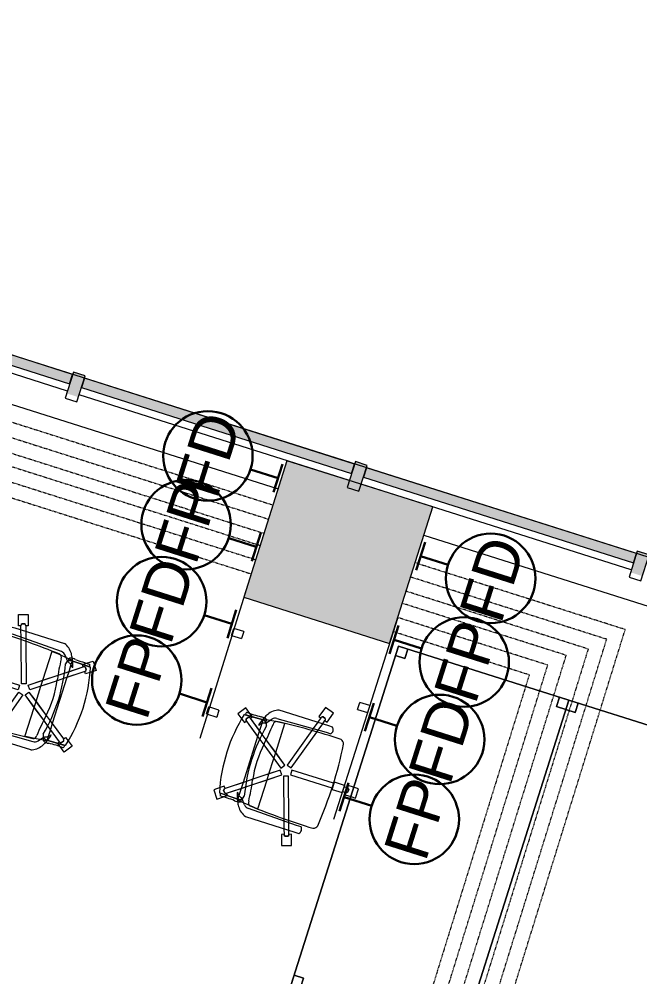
# Model space of a CAD drawing. Header units: inches. Extents: x 385 to 2249, y -1773 to -36.
# Drawn here: x 789.3 to 915.2, y -247.1 to -52.9 of the extents above; entities that cross this region are included whole.
import ezdxf

# ---------------------------------------------------------------- set-up
doc = ezdxf.new("R2010")
doc.units = ezdxf.units.IN
doc.header["$MEASUREMENT"] = 0
doc.linetypes.add('Dash 1_32_', pattern=[0.0625, 0.03125, -0.03125])
for name, color, linetype, lineweight in [('A-ANNO-NOTE', 131, 'Continuous', 30), ('A-COLS', 52, 'Continuous', 13), ('A-DETL', 90, 'Continuous', 9), ('A-DETL-THIN', 151, 'Continuous', 9), ('A-GLAZ-CURT', 52, 'Continuous', 13), ('A-GLAZ-CWMG', 51, 'Continuous', 13), ('A-WALL', 113, 'Continuous', 13), ('E-ELEC-FIXT', 91, 'Continuous', 9), ('I-FURN', 30, 'Continuous', 9)]:
    doc.layers.add(name, color=color, linetype=linetype, lineweight=lineweight)
doc.styles.add('Swis721 Lt BT', font='swissl.ttf', dxfattribs={"height": 9})

# ---------------------------------------------------------------- blocks, each defined once
blk = doc.blocks.new('System Panel - Glazed 2-5026264-Level 7 POWER _ SIGNAL')
at = {"layer": 'A-GLAZ-CURT', "lineweight": 9}
blk.add_hatch(color=7, dxfattribs=at).paths.add_polyline_path([(28.75, 0.25), (28.75, 2.25), (-28.75, 2.25), (-28.75, 0.25), (22.85, 0.25)], flags=0)
at = {"layer": 'A-GLAZ-CURT', "color": 8, "lineweight": 20}
for p, q in [((28.75, 2.25), (-28.75, 2.25)), ((-28.75, 2.25), (-28.75, 0.25)), ((28.75, 0.25), (28.75, 2.25)), ((-28.75, 0.25), (28.75, 0.25))]:
    blk.add_line(p, q, dxfattribs=at)
blk = doc.blocks.new('Rectangular Mullion - 2_5_ x 5_ rectangular-5019623-Level 7 POWER _ SIGNAL')
at = {"layer": 'A-GLAZ-CWMG', "lineweight": 9}
blk.add_hatch(color=7, dxfattribs=at).paths.add_polyline_path([(0, 1.76), (0, -2.75), (-2.5, -2.75), (-2.5, 1.76), (-1.23, 1.76)], flags=0)
at = {"layer": 'A-GLAZ-CWMG', "color": 8, "lineweight": 20}
for p, q in [((-2.5, 2.75), (0, 2.75)), ((-2.5, -2.75), (-2.5, 2.75)), ((0, 2.75), (0, -2.75)), ((0, -2.75), (-2.5, -2.75))]:
    blk.add_line(p, q, dxfattribs=at)
blk = doc.blocks.new('Walls 68 - Walls 3-5097730-Level 7 POWER _ SIGNAL')
at = {"layer": 'A-WALL', "lineweight": 9}
for p, q in [((59.48, -2633.56), (59.48, -2424.58)), ((53.49, -2591.3), (53.49, -2648.8)), ((53.49, -2651.3), (53.49, -2708.8)), ((59.48, -2870.67), (59.48, -2664.58)), ((53.49, -2711.3), (53.49, -2768.8))]:
    blk.add_line(p, q, dxfattribs=at)
blk = doc.blocks.new('Columns 68 - Columns 4-5528818-Level 7 POWER _ SIGNAL')
at = {"layer": 'A-COLS', "lineweight": 9}
blk.add_hatch(color=7, dxfattribs=at).paths.add_polyline_path([(1405.02, -852.75), (1413.99, -825.15), (1384.48, -815.57), (1375.52, -843.16), (1385.09, -846.27)], flags=0)
at = {"layer": 'A-COLS', "color": 8, "lineweight": 20}
for p, q in [((1384.48, -815.57), (1375.52, -843.16)), ((1413.99, -825.15), (1384.48, -815.57)), ((1405.02, -852.75), (1413.99, -825.15)), ((1375.52, -843.16), (1405.02, -852.75))]:
    blk.add_line(p, q, dxfattribs=at)
blk = doc.blocks.new('F-Haworth_Chair_X99-Seminar - X99 Advanced Seminar Chair-V110-Level 7 POWER _ SIGNAL')
at = {"layer": 'I-FURN'}
for p, q in [((-1, 15.13), (1, 15.13)), ((-1, 14.07), (-1, 15.13)), ((-1, 15.13), (1, 15.13)), ((-1, 14.07), (-1, 15.13)), ((-1, 12.88), (-1, 14.07)), ((-1, 12.88), (-1, 14.07)), ((1, 15.13), (1, 14.07)), ((1, 15.13), (1, 14.07)), ((1, 14.07), (1, 12.88)), ((1, 14.07), (1, 12.88)), ((-0.52, 12.88), (-1, 12.88)), ((-0.52, 12.88), (-1, 12.88)), ((-0.5, 9.91), (-0.5, 12.88)), ((-0.5, 9.91), (-0.5, 12.88)), ((0.26, 13.26), (-0.26, 13.26)), ((0.26, 13.26), (-0.26, 13.26)), ((-0.25, 13.25), (0.25, 13.25)), ((-0.25, 13.25), (0.25, 13.25)), ((0.5, 12.88), (0.5, 9.91)), ((0.5, 12.88), (0.5, 9.91)), ((1, 12.88), (0.52, 12.88)), ((1, 12.88), (0.52, 12.88)), ((-0.5, 1.08), (-0.5, 9.91)), ((-0.5, 1.08), (-0.5, 9.91)), ((0.5, 9.91), (0.5, 1.08)), ((0.5, 9.91), (0.5, 1.08)), ((-11.32, 5.48), (-11.3, 6.32)), ((-9.92, 6.36), (-9.92, 5.36)), ((9.92, 5.36), (9.92, 6.36)), ((11.3, 6.32), (11.32, 5.48)), ((-14.69, 3.72), (-14.08, 5.62)), ((-14.69, 3.72), (-14.08, 5.62)), ((-14.08, 5.62), (-11.94, 4.93)), ((-14.08, 5.62), (-11.94, 4.93)), ((-12.53, 4.34), (-12.69, 3.85)), ((-12.53, 4.34), (-12.69, 3.85)), ((-12.68, 3.86), (-12.52, 4.33)), ((-12.68, 3.86), (-12.52, 4.33)), ((-11.94, 4.93), (-12.09, 4.47)), ((-11.94, 4.93), (-12.09, 4.47)), ((-12.09, 4.45), (-11.32, 4.21)), ((-12.09, 4.45), (-11.32, 4.21)), ((-11.32, -5.06), (-11.32, 5.48)), ((-11.3, 4.2), (-9.86, 3.73)), ((-11.3, 4.2), (-9.86, 3.73)), ((-9.92, 5.36), (-9.57, -4.97)), ((9.57, -4.97), (9.92, 5.36)), ((9.86, 3.73), (11.32, 4.21)), ((9.86, 3.73), (11.32, 4.21)), ((11.32, 5.48), (11.32, -5.06)), ((11.32, 4.21), (12.09, 4.45)), ((11.32, 4.21), (12.09, 4.45)), ((11.94, 4.93), (14.08, 5.62)), ((11.94, 4.93), (14.08, 5.62)), ((12.09, 4.47), (11.94, 4.93)), ((12.09, 4.47), (11.94, 4.93)), ((12.52, 4.33), (12.68, 3.86)), ((12.52, 4.33), (12.68, 3.86)), ((12.69, 3.85), (12.53, 4.34)), ((12.69, 3.85), (12.53, 4.34)), ((14.08, 5.62), (14.69, 3.72)), ((14.08, 5.62), (14.69, 3.72)), ((-12.55, 3.03), (-14.69, 3.72)), ((-12.55, 3.03), (-14.69, 3.72)), ((-12.4, 3.49), (-12.55, 3.03)), ((-12.4, 3.49), (-12.55, 3.03)), ((-11.32, 3.15), (-12.4, 3.5)), ((-11.32, 3.15), (-12.4, 3.5)), ((-9.83, 2.67), (-11.32, 3.15)), ((-9.83, 2.67), (-11.32, 3.15)), ((-9.86, 3.73), (-9.38, 3.57)), ((-9.86, 3.73), (-9.38, 3.57)), ((-9.37, 2.52), (-9.83, 2.67)), ((-9.37, 2.52), (-9.83, 2.67)), ((-9.38, 3.57), (-0.87, 0.81)), ((-9.38, 3.57), (-0.87, 0.81)), ((-1.18, -0.14), (-9.37, 2.52)), ((-1.18, -0.14), (-9.37, 2.52)), ((0.87, 0.81), (9.38, 3.57)), ((0.87, 0.81), (9.38, 3.57)), ((9.37, 2.52), (1.18, -0.14)), ((9.37, 2.52), (1.18, -0.14)), ((9.83, 2.67), (9.37, 2.52)), ((9.83, 2.67), (9.37, 2.52)), ((9.38, 3.57), (9.86, 3.73)), ((9.38, 3.57), (9.86, 3.73)), ((11.32, 3.15), (9.83, 2.67)), ((11.32, 3.15), (9.83, 2.67)), ((12.4, 3.5), (11.32, 3.15)), ((12.4, 3.5), (11.32, 3.15)), ((12.55, 3.03), (12.4, 3.49)), ((12.55, 3.03), (12.4, 3.49)), ((14.69, 3.72), (12.55, 3.03)), ((14.69, 3.72), (12.55, 3.03)), ((-0.87, 0.81), (-1.18, -0.14)), ((-0.87, 0.81), (-1.18, -0.14)), ((0.5, 1.08), (-0.5, 1.08)), ((0.5, 1.08), (-0.5, 1.08)), ((1.18, -0.14), (0.87, 0.81)), ((1.18, -0.14), (0.87, 0.81)), ((-4.79, -5.75), (-1.04, -0.58)), ((-0.23, -1.17), (-3.68, -5.91)), ((-2.89, -3.12), (-1.04, -0.58)), ((-0.23, -1.17), (-1.65, -3.12)), ((-1.04, -0.58), (-0.23, -1.17)), ((-1.04, -0.58), (-0.23, -1.17)), ((0.23, -1.17), (1.04, -0.58)), ((0.23, -1.17), (1.04, -0.58)), ((1.65, -3.12), (0.23, -1.17)), ((3.68, -5.91), (0.23, -1.17)), ((1.04, -0.58), (2.89, -3.12)), ((1.04, -0.58), (4.79, -5.75)), ((-9.07, -3.12), (-2.89, -3.12)), ((-9.07, -3.2), (-9.07, -3.12)), ((-8.9, -4.8), (-9.07, -3.2)), ((-4.79, -5.75), (-2.89, -3.12)), ((-1.65, -3.12), (-3.68, -5.91)), ((-2.89, -3.12), (-1.65, -3.12)), ((-1.65, -3.12), (1.65, -3.12)), ((1.65, -3.12), (2.89, -3.12)), ((3.68, -5.91), (1.65, -3.12)), ((2.89, -3.12), (9.07, -3.12)), ((2.89, -3.12), (4.79, -5.75)), ((9.07, -3.2), (8.9, -4.8)), ((9.07, -3.12), (9.07, -3.2)), ((-8.88, -4.99), (-8.89, -4.91)), ((-8.75, -6.22), (-8.88, -4.99)), ((-5.57, -6.82), (-4.79, -5.75)), ((-5.57, -6.82), (-4.79, -5.75)), ((4.79, -5.75), (5.57, -6.82)), ((4.79, -5.75), (5.57, -6.82)), ((8.88, -4.99), (8.75, -6.22)), ((8.89, -4.91), (8.88, -4.99)), ((-9.13, -5.92), (-8.07, -6.77)), ((-8.68, -6.87), (-8.75, -6.22)), ((-8.62, -7.42), (-8.68, -6.87)), ((-8.6, -7.6), (-8.62, -7.43)), ((-8.61, -6.81), (-8.23, -6.95)), ((-8.49, -7.6), (-8.56, -7.6)), ((-8.42, -7.57), (-8.34, -11.37)), ((-8.34, -11.52), (-8.42, -7.57)), ((-7.65, -7.6), (-8.4, -7.6)), ((-8.03, -6.81), (-7.95, -6.87)), ((-7.97, -10.12), (-5.57, -6.82)), ((-7.97, -10.12), (-6.14, -7.6)), ((-6.14, -7.6), (-7.65, -7.6)), ((-4.47, -7.01), (-7.16, -10.71)), ((-4.9, -7.6), (-7.16, -10.71)), ((-6.14, -7.6), (-5.57, -6.82)), ((-4.9, -7.6), (-6.14, -7.6)), ((-4.47, -7.01), (-4.9, -7.6)), ((4.9, -7.6), (-4.9, -7.6)), ((-3.68, -5.91), (-4.47, -7.01)), ((-3.68, -5.91), (-4.47, -7.01)), ((4.47, -7.01), (3.68, -5.91)), ((4.47, -7.01), (3.68, -5.91)), ((4.9, -7.6), (4.49, -7.02)), ((7.16, -10.71), (4.49, -7.02)), ((6.14, -7.6), (4.9, -7.6)), ((7.16, -10.71), (4.9, -7.6)), ((5.57, -6.82), (6.14, -7.6)), ((5.57, -6.82), (7.97, -10.12)), ((7.65, -7.6), (6.14, -7.6)), ((6.14, -7.6), (7.97, -10.12)), ((8.4, -7.6), (7.65, -7.6)), ((7.95, -6.87), (8.07, -6.77)), ((8.07, -6.77), (9.13, -5.92)), ((8.23, -6.95), (8.61, -6.81)), ((8.34, -11.37), (8.42, -7.57)), ((8.42, -7.57), (8.34, -11.52)), ((8.56, -7.6), (8.49, -7.6)), ((8.62, -7.43), (8.6, -7.6)), ((8.68, -6.91), (8.62, -7.42)), ((8.75, -6.22), (8.68, -6.87)), ((-7.18, -7.99), (-7.21, -8.13)), ((7.21, -8.13), (7.18, -7.99)), ((-9.7, -11.65), (-8.88, -10.52)), ((-9.7, -11.65), (-8.88, -10.52)), ((-8.08, -12.82), (-9.7, -11.65)), ((-8.08, -12.82), (-9.7, -11.65)), ((-8.88, -10.52), (-8.38, -9.83)), ((-8.88, -10.52), (-8.38, -9.83)), ((-8.38, -9.83), (-7.99, -10.11)), ((-8.38, -9.83), (-7.99, -10.11)), ((-8, -10.58), (-7.59, -10.88)), ((-8, -10.58), (-7.59, -10.88)), ((-7.59, -10.87), (-7.99, -10.57)), ((-7.59, -10.87), (-7.99, -10.57)), ((-6.76, -11), (-7.29, -11.74)), ((-6.76, -11), (-7.29, -11.74)), ((-7.15, -10.72), (-6.76, -11)), ((-7.15, -10.72), (-6.76, -11)), ((6.76, -11), (7.15, -10.72)), ((6.76, -11), (7.15, -10.72)), ((7.29, -11.74), (6.76, -11)), ((7.29, -11.74), (6.76, -11)), ((7.99, -10.57), (7.59, -10.87)), ((7.99, -10.57), (7.59, -10.87)), ((7.59, -10.88), (8, -10.58)), ((7.59, -10.88), (8, -10.58)), ((7.99, -10.11), (8.38, -9.83)), ((7.99, -10.11), (8.38, -9.83)), ((9.7, -11.65), (8.08, -12.82)), ((9.7, -11.65), (8.08, -12.82)), ((8.38, -9.83), (8.88, -10.52)), ((8.38, -9.83), (8.88, -10.52)), ((8.88, -10.52), (9.7, -11.65)), ((8.88, -10.52), (9.7, -11.65)), ((-7.29, -11.74), (-8.08, -12.82)), ((-7.29, -11.74), (-8.08, -12.82)), ((8.08, -12.82), (7.29, -11.74)), ((8.08, -12.82), (7.29, -11.74))]:
    blk.add_line(p, q, dxfattribs=at)
for centre, radius, start, end in [((-0.11, 12.88), 0.407, 111.1651, 180.8349), ((-0.11, 12.88), 0.407, 111.1651, 180.8349), ((-0.09, 12.88), 0.406, 112.6199, 180), ((-0.09, 12.88), 0.406, 166.524, 180), ((-0.09, 12.88), 0.406, 126.0959, 166.524), ((-0.09, 12.88), 0.406, 112.6199, 126.0959), ((0.09, 12.88), 0.406, 53.9041, 67.3801), ((0.09, 12.88), 0.406, 0, 67.3801), ((0.11, 12.88), 0.407, 359.1651, 68.8349), ((0.11, 12.88), 0.407, 359.1651, 68.8349), ((0.09, 12.88), 0.406, 33.3586, 53.9041), ((0.09, 12.88), 0.406, 26.9521, 33.3586), ((0.09, 12.88), 0.406, 0.8021, 26.9521), ((0.09, 12.88), 0.406, 0, 0.8021), ((0, -75.01), 84.96, 84.1475, 95.8525), ((-8.21, 8.28), 1.31, 110.0433, 159.9567), ((144.06, 7.32), 153.52, 179.4749, 184.5213), ((8.21, 8.28), 1.31, 20.0433, 69.9567), ((-144.06, 7.32), 153.52, 355.4787, 0.5251), ((-10.58, 5.68), 0.956, 45.8901, 138.1099), ((10.58, 5.68), 0.956, 41.8901, 134.1099), ((-12.22, 4.09), 0.407, 71.1651, 140.8349), ((-12.22, 4.09), 0.407, 71.1651, 140.8349), ((-12.22, 4.07), 0.406, 85.476, 139.3801), ((-12.22, 4.07), 0.406, 72, 139.3801), ((-12.22, 4.07), 0.406, 72, 85.476), ((12.22, 4.09), 0.407, 39.1651, 108.8349), ((12.22, 4.09), 0.407, 39.1651, 108.8349), ((12.22, 4.07), 0.406, 81.0479, 108), ((12.22, 4.07), 0.406, 40.6199, 108), ((12.22, 4.07), 0.406, 40.6199, 81.0479), ((-12.28, 3.88), 0.407, 183.1651, 252.8349), ((-12.28, 3.88), 0.407, 183.1651, 252.8349), ((-12.27, 3.89), 0.406, 184.6199, 198.0959), ((-12.27, 3.89), 0.406, 184.6199, 252), ((-12.27, 3.89), 0.406, 198.0959, 238.524), ((-12.27, 3.89), 0.406, 238.524, 252), ((12.27, 3.89), 0.406, 288, 355.3801), ((12.28, 3.88), 0.407, 287.1651, 356.8349), ((12.28, 3.88), 0.407, 287.1651, 356.8349), ((12.27, 3.89), 0.406, 288, 341.9041), ((12.27, 3.89), 0.406, 341.9041, 355.3801), ((-7.87, -3.92), 3.63, 198.1789, 238.0478), ((-8.18, -4.9), 1.39, 182.8013, 227.1078), ((-8.24, -4.59), 0.763, 194.2338, 275.7662), ((-11.32, -48.08), 42.84, 79.9767, 85.7699), ((11.32, -48.08), 42.84, 94.2301, 100.0233), ((8.24, -4.59), 0.763, 264.2338, 345.7662), ((8.18, -4.9), 1.39, 312.8922, 357.1987), ((7.87, -3.92), 3.63, 301.9522, 341.8211), ((-4.71, 1.15), 9.61, 238.0478, 243.9964), ((-5.2, -7.86), 3.74, 170.0936, 184.0143), ((-4.71, 1.15), 9.61, 243.9964, 246.4906), ((-8.28, -7.33), 0.613, 122.5427, 170.0936), ((-4.71, 1.15), 9.61, 246.6393, 247.073), ((-7.37, -7.55), 1.05, 95.9554, 181.1786), ((-7.37, -7.55), 1.05, 145.2002, 181.1786), ((-4.71, 1.15), 9.61, 247.2631, 254.9334), ((-6.55, -6.76), 1.38, 185.0878, 212.4248), ((-6.55, -6.76), 1.38, 214.0187, 242.9497), ((0, 26.49), 33.83, 257.2285, 282.7715), ((0, 15.97), 22.19, 259.9767, 280.0233), ((6.55, -6.76), 1.38, 297.0503, 325.9813), ((4.71, 1.15), 9.61, 285.0666, 292.7369), ((7.37, -7.55), 1.05, 358.8214, 84.0446), ((6.55, -6.76), 1.38, 327.5752, 354.9122), ((7.37, -7.55), 1.05, 358.8214, 34.7998), ((4.71, 1.15), 9.61, 292.927, 293.3607), ((4.71, 1.15), 9.61, 293.5094, 296.0036), ((8.28, -7.33), 0.613, 9.9064, 57.4573), ((5.2, -7.86), 3.74, 355.9857, 9.9064), ((4.71, 1.15), 9.61, 296.0036, 301.9522), ((-36.06, -10.03), 27.2, 357.4882, 4.0143), ((36.06, -10.03), 27.2, 175.9857, 182.5118), ((0, 20.73), 33.17, 254.4478, 255.4234), ((0, 20.29), 32.89, 255.304, 284.6925), ((-7.66, -10.36), 0.407, 143.1651, 212.8349), ((-7.66, -10.36), 0.407, 143.1651, 212.8349), ((-7.64, -10.36), 0.406, 144, 211.3801), ((-7.64, -10.36), 0.406, 144, 211.3801), ((-7.49, -10.47), 0.406, 256.6199, 324), ((-7.48, -10.49), 0.407, 255.1651, 324.8349), ((-7.49, -10.47), 0.406, 256.6199, 297.0479), ((-7.48, -10.49), 0.407, 255.1651, 296.967), ((-7.49, -10.47), 0.406, 297.0479, 321.3956), ((-7.48, -10.49), 0.407, 296.967, 324.8349), ((-7.49, -10.47), 0.406, 321.3956, 324), ((7.48, -10.49), 0.407, 215.1651, 284.8349), ((7.48, -10.49), 0.407, 215.1651, 284.8349), ((7.49, -10.47), 0.406, 216, 256.4281), ((7.49, -10.47), 0.406, 216, 283.3801), ((7.49, -10.47), 0.406, 256.4281, 283.3801), ((7.64, -10.36), 0.406, 328.6199, 36), ((7.64, -10.36), 0.406, 328.6199, 36), ((7.66, -10.36), 0.407, 327.1651, 36.8349), ((7.66, -10.36), 0.407, 327.1651, 36.8349), ((0, 20.73), 33.17, 284.5766, 285.5522)]:
    blk.add_arc(centre, radius, start, end, dxfattribs=at)
blk = doc.blocks.new('Rectangular Table - Rectangular Table-V102-Level 7 POWER _ SIGNAL')
at = {"layer": 'I-FURN'}
for p, q in [((-34, 18.13), (-36, 18.13)), ((-36, 18.13), (-36, 16.13)), ((-36, 16.13), (-36, 18.13)), ((-36, 18.13), (-34, 18.13)), ((36, 18.13), (-36, 18.13)), ((-36, 18.13), (-36, -18.13)), ((-36, -18.13), (-36, 18.13)), ((-36, 18.13), (36, 18.13)), ((-34, 16.13), (-34, 18.13)), ((-34, 18.13), (-34, 16.13)), ((34, 18.13), (34, 16.13)), ((36, 18.13), (34, 18.13)), ((34, 18.13), (36, 18.13)), ((34, 16.13), (34, 18.13)), ((36, 16.13), (36, 18.13)), ((36, 18.13), (36, 16.13)), ((36, -18.13), (36, 18.13)), ((36, 18.13), (36, -18.13)), ((-36, 16.13), (-34, 16.13)), ((-34, 16.13), (-36, 16.13)), ((34, 16.13), (36, 16.13)), ((36, 16.13), (34, 16.13)), ((-34, -16.13), (-36, -16.13)), ((-36, -16.13), (-36, -18.13)), ((-36, -18.13), (-36, -16.13)), ((-36, -16.13), (-34, -16.13)), ((-34, -18.13), (-34, -16.13)), ((-34, -16.13), (-34, -18.13)), ((36, -16.13), (34, -16.13)), ((34, -16.13), (34, -18.13)), ((34, -18.13), (34, -16.13)), ((34, -16.13), (36, -16.13)), ((36, -18.13), (36, -16.13)), ((36, -16.13), (36, -18.13)), ((-36, -18.13), (-34, -18.13)), ((-34, -18.13), (-36, -18.13)), ((-36, -18.13), (36, -18.13)), ((36, -18.13), (-36, -18.13)), ((34, -18.13), (36, -18.13)), ((36, -18.13), (34, -18.13))]:
    blk.add_line(p, q, dxfattribs=at)
blk = doc.blocks.new('F-Haworth_Chair_X99-Seminar - X99 Advanced Seminar Chair-V115-Level 7 POWER _ SIGNAL')
at = {"layer": 'I-FURN'}
for p, q in [((-8.08, 12.82), (-9.7, 11.65)), ((-8.08, 12.82), (-9.7, 11.65)), ((-7.29, 11.74), (-8.08, 12.82)), ((-7.29, 11.74), (-8.08, 12.82)), ((-6.76, 11), (-7.29, 11.74)), ((-6.76, 11), (-7.29, 11.74)), ((7.29, 11.74), (6.76, 11)), ((7.29, 11.74), (6.76, 11)), ((8.08, 12.82), (7.29, 11.74)), ((8.08, 12.82), (7.29, 11.74)), ((9.7, 11.65), (8.08, 12.82)), ((9.7, 11.65), (8.08, 12.82)), ((-9.7, 11.65), (-8.88, 10.52)), ((-9.7, 11.65), (-8.88, 10.52)), ((-8.88, 10.52), (-8.38, 9.83)), ((-8.88, 10.52), (-8.38, 9.83)), ((-8.34, 11.52), (-8.42, 7.57)), ((-8.42, 7.57), (-8.34, 11.37)), ((-8.38, 9.83), (-7.99, 10.11)), ((-8.38, 9.83), (-7.99, 10.11)), ((-8, 10.58), (-7.59, 10.88)), ((-8, 10.58), (-7.59, 10.88)), ((-7.59, 10.87), (-7.99, 10.57)), ((-7.59, 10.87), (-7.99, 10.57)), ((-7.97, 10.12), (-6.14, 7.6)), ((-7.97, 10.12), (-5.57, 6.82)), ((-4.9, 7.6), (-7.16, 10.71)), ((-4.47, 7.01), (-7.16, 10.71)), ((-7.15, 10.72), (-6.76, 11)), ((-7.15, 10.72), (-6.76, 11)), ((6.65, 10), (4.47, 7.01)), ((6.65, 10), (4.9, 7.6)), ((5.57, 6.82), (7.97, 10.12)), ((6.14, 7.6), (7.97, 10.12)), ((7.16, 10.71), (6.67, 10.03)), ((7.16, 10.71), (6.67, 10.03)), ((6.76, 11), (7.15, 10.72)), ((6.76, 11), (7.15, 10.72)), ((7.59, 10.88), (8, 10.58)), ((7.59, 10.88), (8, 10.58)), ((7.99, 10.57), (7.59, 10.87)), ((7.99, 10.57), (7.59, 10.87)), ((7.99, 10.11), (8.38, 9.83)), ((7.99, 10.11), (8.38, 9.83)), ((8.42, 7.57), (8.34, 11.52)), ((8.34, 11.37), (8.42, 7.57)), ((8.38, 9.83), (8.88, 10.52)), ((8.38, 9.83), (8.88, 10.52)), ((8.88, 10.52), (9.7, 11.65)), ((8.88, 10.52), (9.7, 11.65)), ((-7.18, 7.99), (-7.21, 8.13)), ((7.21, 8.13), (7.18, 7.99)), ((-9.13, 5.92), (-8.07, 6.77)), ((-8.75, 6.22), (-8.88, 4.99)), ((-8.68, 6.87), (-8.75, 6.22)), ((-8.62, 7.42), (-8.68, 6.91)), ((-8.6, 7.6), (-8.62, 7.43)), ((-8.61, 6.81), (-8.23, 6.95)), ((-8.49, 7.6), (-8.56, 7.6)), ((-7.65, 7.6), (-8.4, 7.6)), ((-8.07, 6.77), (-7.95, 6.87)), ((-6.14, 7.6), (-7.65, 7.6)), ((-4.9, 7.6), (-6.14, 7.6)), ((-6.14, 7.6), (-5.57, 6.82)), ((-5.57, 6.82), (-4.79, 5.75)), ((-5.57, 6.82), (-4.79, 5.75)), ((4.9, 7.6), (-4.9, 7.6)), ((-4.47, 7.01), (-4.9, 7.6)), ((-3.68, 5.91), (-4.47, 7.01)), ((-3.68, 5.91), (-4.47, 7.01)), ((-1.65, 3.12), (-3.68, 5.91)), ((-0.23, 1.17), (-3.68, 5.91)), ((3.68, 5.91), (0.23, 1.17)), ((3.68, 5.91), (1.65, 3.12)), ((4.47, 7.01), (3.68, 5.91)), ((4.47, 7.01), (3.68, 5.91)), ((4.9, 7.6), (4.47, 7.01)), ((4.79, 5.75), (5.57, 6.82)), ((4.79, 5.75), (5.57, 6.82)), ((6.14, 7.6), (4.9, 7.6)), ((5.57, 6.82), (6.14, 7.6)), ((7.65, 7.6), (6.14, 7.6)), ((8.4, 7.6), (7.65, 7.6)), ((7.95, 6.87), (8.03, 6.81)), ((8.07, 6.77), (9.13, 5.92)), ((8.23, 6.95), (8.61, 6.81)), ((8.56, 7.6), (8.49, 7.6)), ((8.62, 7.43), (8.6, 7.6)), ((8.68, 6.87), (8.62, 7.42)), ((8.75, 6.22), (8.68, 6.87)), ((8.88, 4.99), (8.75, 6.22)), ((-11.32, 5.06), (-11.32, -5.48)), ((-9.92, -5.36), (-9.57, 4.97)), ((-8.9, 4.8), (-9.07, 3.2)), ((-8.88, 4.99), (-8.89, 4.91)), ((-4.79, 5.75), (-2.89, 3.12)), ((-4.79, 5.75), (-1.04, 0.58)), ((1.04, 0.58), (4.79, 5.75)), ((2.89, 3.12), (4.79, 5.75)), ((8.89, 4.91), (8.88, 4.99)), ((9.07, 3.2), (8.9, 4.8)), ((9.57, 4.97), (9.92, -5.36)), ((11.32, -5.48), (11.32, 5.06)), ((-9.07, 3.2), (-9.07, 3.12)), ((-9.07, 3.12), (-2.89, 3.12)), ((-2.89, 3.12), (-1.65, 3.12)), ((-2.89, 3.12), (-1.04, 0.58)), ((-1.65, 3.12), (1.65, 3.12)), ((-0.23, 1.17), (-1.65, 3.12)), ((1.65, 3.12), (0.23, 1.17)), ((1.04, 0.58), (2.89, 3.12)), ((1.65, 3.12), (2.89, 3.12)), ((2.89, 3.12), (9.07, 3.12)), ((9.07, 3.12), (9.07, 3.2)), ((-1.18, 0.14), (-9.37, -2.52)), ((-1.18, 0.14), (-9.37, -2.52)), ((-0.87, -0.81), (-1.18, 0.14)), ((-0.87, -0.81), (-1.18, 0.14)), ((-1.04, 0.58), (-0.23, 1.17)), ((-1.04, 0.58), (-0.23, 1.17)), ((0.23, 1.17), (1.04, 0.58)), ((0.23, 1.17), (1.04, 0.58)), ((1.18, 0.14), (0.87, -0.81)), ((1.18, 0.14), (0.87, -0.81)), ((9.37, -2.52), (1.18, 0.14)), ((9.37, -2.52), (1.18, 0.14)), ((-9.38, -3.57), (-0.87, -0.81)), ((-9.38, -3.57), (-0.87, -0.81)), ((-0.5, -1.08), (-0.5, -9.91)), ((0.5, -1.08), (-0.5, -1.08)), ((-0.5, -1.08), (-0.5, -9.91)), ((0.5, -1.08), (-0.5, -1.08)), ((0.5, -9.91), (0.5, -1.08)), ((0.5, -9.91), (0.5, -1.08)), ((0.87, -0.81), (9.38, -3.57)), ((0.87, -0.81), (9.38, -3.57)), ((-12.55, -3.03), (-14.69, -3.72)), ((-12.55, -3.03), (-14.69, -3.72)), ((-14.69, -3.72), (-14.08, -5.62)), ((-14.69, -3.72), (-14.08, -5.62)), ((-12.53, -4.34), (-12.69, -3.85)), ((-12.53, -4.34), (-12.69, -3.85)), ((-12.68, -3.86), (-12.52, -4.33)), ((-12.68, -3.86), (-12.52, -4.33)), ((-12.4, -3.49), (-12.55, -3.03)), ((-12.4, -3.49), (-12.55, -3.03)), ((-11.32, -3.15), (-12.4, -3.5)), ((-11.32, -3.15), (-12.4, -3.5)), ((-9.83, -2.67), (-11.32, -3.15)), ((-9.83, -2.67), (-11.32, -3.15)), ((-11.32, -4.21), (-9.86, -3.73)), ((-11.32, -4.21), (-9.86, -3.73)), ((-9.86, -3.73), (-9.38, -3.57)), ((-9.86, -3.73), (-9.38, -3.57)), ((-9.37, -2.52), (-9.83, -2.67)), ((-9.37, -2.52), (-9.83, -2.67)), ((9.83, -2.67), (9.37, -2.52)), ((9.83, -2.67), (9.37, -2.52)), ((9.38, -3.57), (9.86, -3.73)), ((9.38, -3.57), (9.86, -3.73)), ((11.32, -3.15), (9.83, -2.67)), ((11.32, -3.15), (9.83, -2.67)), ((9.86, -3.73), (11.32, -4.21)), ((9.86, -3.73), (11.32, -4.21)), ((12.4, -3.5), (11.32, -3.15)), ((12.4, -3.5), (11.32, -3.15)), ((12.55, -3.03), (12.4, -3.49)), ((12.55, -3.03), (12.4, -3.49)), ((12.52, -4.33), (12.68, -3.86)), ((12.52, -4.33), (12.68, -3.86)), ((12.69, -3.85), (12.53, -4.34)), ((12.69, -3.85), (12.53, -4.34)), ((14.69, -3.72), (12.55, -3.03)), ((14.69, -3.72), (12.55, -3.03)), ((14.08, -5.62), (14.69, -3.72)), ((14.08, -5.62), (14.69, -3.72)), ((-14.08, -5.62), (-11.94, -4.93)), ((-14.08, -5.62), (-11.94, -4.93)), ((-12.09, -4.45), (-11.32, -4.21)), ((-12.09, -4.45), (-11.32, -4.21)), ((-11.94, -4.93), (-12.09, -4.47)), ((-11.94, -4.93), (-12.09, -4.47)), ((-11.32, -5.48), (-11.3, -6.32)), ((-9.92, -6.36), (-9.92, -5.36)), ((9.92, -5.36), (9.92, -6.36)), ((11.3, -6.32), (11.32, -5.48)), ((11.32, -4.21), (12.09, -4.45)), ((11.32, -4.21), (12.09, -4.45)), ((12.09, -4.47), (11.94, -4.93)), ((12.09, -4.47), (11.94, -4.93)), ((11.94, -4.93), (14.08, -5.62)), ((11.94, -4.93), (14.08, -5.62)), ((-0.5, -9.91), (-0.5, -10.06)), ((-0.5, -9.91), (-0.5, -10.06)), ((0.5, -10.06), (0.5, -9.91)), ((0.5, -10.06), (0.5, -9.91)), ((-0.52, -12.88), (-1, -12.88)), ((-1, -12.88), (-1, -14.07)), ((-0.52, -12.88), (-1, -12.88)), ((-1, -12.88), (-1, -14.07)), ((-0.5, -12.19), (-0.5, -12.88)), ((-0.5, -12.19), (-0.5, -12.88)), ((0.26, -13.26), (-0.26, -13.26)), ((0.26, -13.26), (-0.26, -13.26)), ((-0.25, -13.25), (0.25, -13.25)), ((-0.25, -13.25), (0.25, -13.25)), ((0.5, -12.88), (0.5, -12.19)), ((0.5, -12.88), (0.5, -12.19)), ((1, -12.88), (0.52, -12.88)), ((1, -12.88), (0.52, -12.88)), ((1, -14.07), (1, -12.88)), ((1, -14.07), (1, -12.88)), ((-1, -14.07), (-1, -15.13)), ((-1, -14.07), (-1, -15.13)), ((-1, -15.13), (1, -15.13)), ((-1, -15.13), (1, -15.13)), ((1, -15.13), (1, -14.07)), ((1, -15.13), (1, -14.07))]:
    blk.add_line(p, q, dxfattribs=at)
for centre, radius, start, end in [((0, -20.29), 32.89, 75.3075, 104.696), ((-36.06, 10.03), 27.2, 355.9857, 2.5118), ((0, -20.73), 33.17, 104.5766, 105.5522), ((-7.66, 10.36), 0.407, 147.1651, 216.8349), ((-7.66, 10.36), 0.407, 147.1651, 216.8349), ((-7.64, 10.36), 0.406, 148.6199, 216), ((-7.64, 10.36), 0.406, 148.6199, 216), ((-7.48, 10.49), 0.407, 35.1651, 104.8349), ((-7.48, 10.49), 0.407, 35.1651, 104.8349), ((-7.49, 10.47), 0.406, 36, 103.3801), ((-7.49, 10.47), 0.406, 36, 103.3801), ((7.48, 10.49), 0.407, 75.1651, 144.8349), ((7.48, 10.49), 0.407, 130.9009, 144.8349), ((7.49, 10.47), 0.406, 76.6199, 144), ((7.49, 10.47), 0.406, 117.0479, 144), ((7.48, 10.49), 0.407, 75.1651, 130.9009), ((7.49, 10.47), 0.406, 76.6199, 117.0479), ((7.64, 10.36), 0.406, 324, 31.3801), ((7.64, 10.36), 0.406, 324, 15.007), ((7.66, 10.36), 0.407, 323.1651, 32.8349), ((7.66, 10.36), 0.407, 323.1651, 32.8349), ((7.64, 10.36), 0.406, 17.9041, 31.3801), ((7.64, 10.36), 0.406, 15.007, 17.9041), ((0, -20.73), 33.17, 74.4478, 75.4234), ((36.06, 10.03), 27.2, 177.4882, 184.0143), ((-5.2, 7.86), 3.74, 175.9857, 189.9064), ((-4.71, -1.15), 9.61, 105.0666, 112.7369), ((-6.55, 6.76), 1.38, 117.0503, 145.9813), ((6.55, 6.76), 1.38, 34.0187, 62.9497), ((4.71, -1.15), 9.61, 67.2631, 74.9334), ((5.2, 7.86), 3.74, 350.0936, 4.0143), ((-7.87, 3.92), 3.63, 121.9522, 161.8211), ((-4.71, -1.15), 9.61, 116.0036, 121.9522), ((-8.18, 4.9), 1.39, 132.8922, 177.1987), ((-4.71, -1.15), 9.61, 113.5094, 116.0036), ((-8.28, 7.33), 0.613, 189.9064, 237.4573), ((-4.71, -1.15), 9.61, 112.927, 113.3607), ((-7.37, 7.55), 1.05, 178.8214, 214.7998), ((-7.37, 7.55), 1.05, 178.8214, 264.0446), ((-11.32, 48.08), 42.84, 274.2301, 280.0233), ((-6.55, 6.76), 1.38, 147.5752, 174.9122), ((0, -26.49), 33.83, 77.2285, 102.7715), ((0, -15.97), 22.19, 79.9767, 100.0233), ((11.32, 48.08), 42.84, 259.9767, 265.7699), ((7.37, 7.55), 1.05, 275.9554, 1.1786), ((6.55, 6.76), 1.38, 5.0878, 32.4248), ((7.37, 7.55), 1.05, 325.2002, 1.1786), ((4.71, -1.15), 9.61, 66.6393, 67.073), ((4.71, -1.15), 9.61, 63.9964, 66.4906), ((8.28, 7.33), 0.613, 302.5427, 350.0936), ((4.71, -1.15), 9.61, 58.0478, 63.9964), ((8.18, 4.9), 1.39, 2.8013, 47.1078), ((7.87, 3.92), 3.63, 18.1789, 58.0478), ((144.06, -7.32), 153.52, 175.4787, 180.5251), ((-8.24, 4.59), 0.763, 84.2338, 165.7662), ((8.24, 4.59), 0.763, 14.2338, 95.7662), ((-144.06, -7.32), 153.52, 359.4749, 4.5213), ((-12.28, -3.88), 0.407, 107.1651, 176.8349), ((-12.28, -3.88), 0.407, 107.1651, 176.8349), ((-12.27, -3.89), 0.406, 108, 175.3801), ((-12.27, -3.89), 0.406, 161.9041, 175.3801), ((-12.27, -3.89), 0.406, 121.476, 161.9041), ((-12.27, -3.89), 0.406, 108, 121.476), ((12.28, -3.88), 0.407, 3.1651, 72.8349), ((12.28, -3.88), 0.407, 3.1651, 72.8349), ((12.27, -3.89), 0.406, 45.0479, 72), ((12.27, -3.89), 0.406, 4.6199, 72), ((12.27, -3.89), 0.406, 7.9738, 45.0479), ((12.27, -3.89), 0.406, 4.6199, 7.9738), ((-12.22, -4.09), 0.407, 219.1651, 288.8349), ((-12.22, -4.09), 0.407, 219.1651, 288.8349), ((-12.22, -4.07), 0.406, 220.6199, 274.524), ((-12.22, -4.07), 0.406, 220.6199, 288), ((-12.22, -4.07), 0.406, 274.524, 288), ((12.22, -4.07), 0.406, 252, 319.3801), ((12.22, -4.09), 0.407, 251.1651, 320.8349), ((12.22, -4.09), 0.407, 251.1651, 320.8349), ((12.22, -4.07), 0.406, 252, 265.476), ((12.22, -4.07), 0.406, 265.476, 305.9041), ((12.22, -4.07), 0.406, 305.9041, 319.3801), ((-10.58, -5.68), 0.956, 221.8901, 314.1099), ((10.58, -5.68), 0.956, 225.8901, 318.1099), ((-8.21, -8.28), 1.31, 200.0433, 249.9567), ((0, 75.01), 84.96, 264.1475, 275.8525), ((8.21, -8.28), 1.31, 290.0433, 339.9567), ((-0.11, -12.88), 0.407, 179.1651, 248.8349), ((-0.11, -12.88), 0.407, 179.1651, 248.8349), ((-0.09, -12.88), 0.406, 180, 193.476), ((-0.09, -12.88), 0.406, 180, 247.3801), ((-0.09, -12.88), 0.406, 193.476, 233.9041), ((-0.09, -12.88), 0.406, 233.9041, 247.3801), ((0.09, -12.88), 0.406, 292.6199, 360), ((0.09, -12.88), 0.406, 292.6199, 306.0959), ((0.11, -12.88), 0.407, 291.1651, 0.8349), ((0.11, -12.88), 0.407, 291.1651, 0.8349), ((0.09, -12.88), 0.406, 306.0959, 346.524), ((0.09, -12.88), 0.406, 346.524, 360)]:
    blk.add_arc(centre, radius, start, end, dxfattribs=at)
blk = doc.blocks.new('Rectangular Table - Rectangular Table-V108-Level 7 POWER _ SIGNAL')
at = {"layer": 'I-FURN'}
for p, q in [((-34, 18.13), (-36, 18.13)), ((-36, 18.13), (-36, 16.13)), ((-36, 16.13), (-36, 18.13)), ((-36, 18.13), (-34, 18.13)), ((36, 18.13), (-36, 18.13)), ((-36, 18.13), (-36, -18.13)), ((-36, -18.13), (-36, 18.13)), ((-36, 18.13), (36, 18.13)), ((-34, 16.13), (-34, 18.13)), ((-34, 18.13), (-34, 16.13)), ((34, 18.13), (34, 16.13)), ((36, 18.13), (34, 18.13)), ((34, 18.13), (36, 18.13)), ((34, 16.13), (34, 18.13)), ((36, 16.13), (36, 18.13)), ((36, 18.13), (36, 16.13)), ((36, -18.13), (36, 18.13)), ((36, 18.13), (36, -18.13)), ((-36, 16.13), (-34, 16.13)), ((-34, 16.13), (-36, 16.13)), ((34, 16.13), (36, 16.13)), ((36, 16.13), (34, 16.13)), ((-34, -16.13), (-36, -16.13)), ((-36, -16.13), (-36, -18.13)), ((-36, -18.13), (-36, -16.13)), ((-36, -16.13), (-34, -16.13)), ((-34, -18.13), (-34, -16.13)), ((-34, -16.13), (-34, -18.13)), ((36, -16.13), (34, -16.13)), ((34, -16.13), (34, -18.13)), ((34, -18.13), (34, -16.13)), ((34, -16.13), (36, -16.13)), ((36, -18.13), (36, -16.13)), ((36, -16.13), (36, -18.13)), ((-36, -18.13), (-34, -18.13)), ((-34, -18.13), (-36, -18.13)), ((-36, -18.13), (36, -18.13)), ((36, -18.13), (-36, -18.13)), ((34, -18.13), (36, -18.13)), ((36, -18.13), (34, -18.13))]:
    blk.add_line(p, q, dxfattribs=at)
blk = doc.blocks.new('PS - Power Device _Wall Base_ - Basefeed Power-4951385-Level 7 POWER _ SIGNAL')
at = {"layer": 'E-ELEC-FIXT'}
for p, q in [((852.76, -209.12), (853.21, -207.69)), ((855.24, -208.33), (853.21, -207.69)), ((852.76, -209.12), (854.79, -209.76)), ((855.24, -208.33), (854.79, -209.76))]:
    blk.add_line(p, q, dxfattribs=at)
blk = doc.blocks.new('PS - Power Device _Wall Base_ - Basefeed Data-4951383-Level 7 POWER _ SIGNAL')
at = {"layer": 'E-ELEC-FIXT'}
for p, q in [((872.22, -1058.24), (872.22, -1056.74)), ((874.34, -1056.74), (872.22, -1056.74)), ((872.22, -1058.24), (874.34, -1058.24)), ((874.34, -1056.74), (874.34, -1058.24))]:
    blk.add_line(p, q, dxfattribs=at)

msp = doc.modelspace()

# ---------------------------------------------------------------- linework, layer by layer
at = {"layer": 'A-ANNO-NOTE'}
for p, q in [((842.69, -143.15), (840.88, -148.87)), ((841.78, -146.01), (836.2, -144.23)), ((838.27, -157.09), (836.45, -162.81)), ((837.36, -159.95), (831.77, -158.17)), ((869.78, -164.68), (871.59, -158.96)), ((870.68, -161.82), (876.27, -163.59)), ((833.31, -172.71), (831.5, -178.43)), ((832.4, -175.57), (826.82, -173.8)), ((864.4, -181.63), (866.21, -175.91)), ((865.3, -178.77), (870.89, -180.54)), ((827.36, -191.47), (821.77, -189.7)), ((828.27, -188.61), (826.45, -194.33)), ((859.41, -197.34), (861.23, -191.62)), ((860.32, -194.48), (865.9, -196.25)), ((854.27, -213.53), (856.09, -207.82)), ((855.18, -210.67), (860.77, -212.45))]:
    msp.add_line(p, q, dxfattribs=at)
for centre in [(827.55, -141.49), (823.13, -155.43), (884.91, -166.33), (818.17, -171.05), (879.53, -183.29), (813.13, -186.96), (874.55, -199), (869.41, -215.19)]:
    msp.add_circle(centre, 9.07, dxfattribs=at)
at = {"layer": 'A-DETL', "linetype": 'Dash 1_32_', "lineweight": 13}
for p, q in [((748.76, -122.26), (840.74, -151.45)), ((750.72, -126.05), (839.83, -154.32)), ((752.69, -129.84), (838.92, -157.2)), ((755.61, -133.46), (838.14, -159.65)), ((757.57, -137.26), (837.23, -162.53)), ((759.54, -141.05), (836.31, -165.41)), ((912.19, -176.71), (869.56, -163.18)), ((908.43, -178.68), (868.65, -166.06)), ((904.68, -180.66), (867.74, -168.94)), ((900.23, -181.94), (866.96, -171.39)), ((896.48, -183.92), (866.05, -174.27)), ((811.12, -502.42), (912.19, -176.71)), ((892.72, -185.9), (865.31, -177.2)), ((808.25, -501.53), (908.43, -178.68)), ((801.69, -499.5), (900.23, -181.94)), ((904.68, -180.66), (805.39, -500.64)), ((798.83, -498.61), (896.48, -183.92)), ((892.72, -185.9), (795.96, -497.72))]:
    msp.add_line(p, q, dxfattribs=at)
at = {"layer": 'A-DETL', "lineweight": 13}
for p, q in [((836.31, -165.41), (825.94, -198.83)), ((866.05, -174.27), (853.04, -215.25))]:
    msp.add_line(p, q, dxfattribs=at)
at = {"layer": 'A-DETL-THIN'}
msp.add_line((1073.42, -211.71), (573, -52.94), dxfattribs=at)

# ---------------------------------------------------------------- block references
at = {"layer": 'A-COLS', "lineweight": 9, "rotation": 0.3967009999964257}
msp.add_blockref('Columns 68 - Columns 4-5528818-Level 7 POWER _ SIGNAL', (-546.51, 663.49), dxfattribs=at)
at = {"layer": 'A-GLAZ-CURT', "lineweight": 9, "rotation": 342.396186574362}
for p in [(772.03, -118.45), (829.22, -136.59), (886.41, -154.74)]:
    msp.add_blockref('System Panel - Glazed 2-5026264-Level 7 POWER _ SIGNAL', p, dxfattribs=at)
at = {"layer": 'A-GLAZ-CWMG', "lineweight": 9, "extrusion": (0, 0, -1), "rotation": 197.603813425638}
for p in [(-801.82, -127.9), (-859.01, -146.04), (-916.2, -164.19)]:
    msp.add_blockref('Rectangular Mullion - 2_5_ x 5_ rectangular-5019623-Level 7 POWER _ SIGNAL', p, dxfattribs=at)
at = {"layer": 'A-WALL', "lineweight": 9, "rotation": 252.3961828634399}
msp.add_blockref('Walls 68 - Walls 3-5097730-Level 7 POWER _ SIGNAL', (3399.56, -897.34), dxfattribs=at)
at = {"layer": 'E-ELEC-FIXT'}
for name, p, rotation in [('PS - Power Device _Wall Base_ - Basefeed Data-4951383-Level 7 POWER _ SIGNAL', (321.01, 1094.56), 342.3967009999957), ('PS - Power Device _Wall Base_ - Basefeed Data-4951383-Level 7 POWER _ SIGNAL', (1371.72, -1464.6), 162.396700999996), ('PS - Power Device _Wall Base_ - Basefeed Power-4951385-Level 7 POWER _ SIGNAL', (1682.54, -402.15), 180)]:
    msp.add_blockref(name, p, dxfattribs=dict(at, rotation=rotation))
msp.add_blockref('PS - Power Device _Wall Base_ - Basefeed Power-4951385-Level 7 POWER _ SIGNAL', (0, 0), dxfattribs=at)
at = {"layer": 'I-FURN'}
for name, p, rotation in [('F-Haworth_Chair_X99-Seminar - X99 Advanced Seminar Chair-V110-Level 7 POWER _ SIGNAL', (790.22, -188.81), 72.39670099999216), ('Rectangular Table - Rectangular Table-V102-Level 7 POWER _ SIGNAL', (872.58, -219.86), 72.39670099999263), ('F-Haworth_Chair_X99-Seminar - X99 Advanced Seminar Chair-V115-Level 7 POWER _ SIGNAL', (843.4, -205.36), 72.39670099999309), ('Rectangular Table - Rectangular Table-V108-Level 7 POWER _ SIGNAL', (907.14, -230.83), 72.39670099999262)]:
    msp.add_blockref(name, p, dxfattribs=dict(at, rotation=rotation))

# ---------------------------------------------------------------- texts
at = {"layer": 'A-ANNO-NOTE', "lineweight": 9, "char_height": 9, "attachment_point": 1, "rotation": 72.3967, "style": 'Swis721 Lt BT'}
for s, insert, width in [('FD', (820.76, -147.83), 19.695), ('FP', (816.52, -161.18), 18.18), ('FD', (878.39, -173.1), 19.695), ('FD', (811.38, -177.39), 19.695), ('FP', (873.21, -189.42), 18.18), ('FP', (806.52, -192.7), 18.18), ('FD', (868.03, -205.76), 19.695), ('FP', (863.09, -221.32), 18.18)]:
    msp.add_mtext(s, dxfattribs=dict(at, insert=insert, width=width))

doc.saveas('drawing.dxf')
